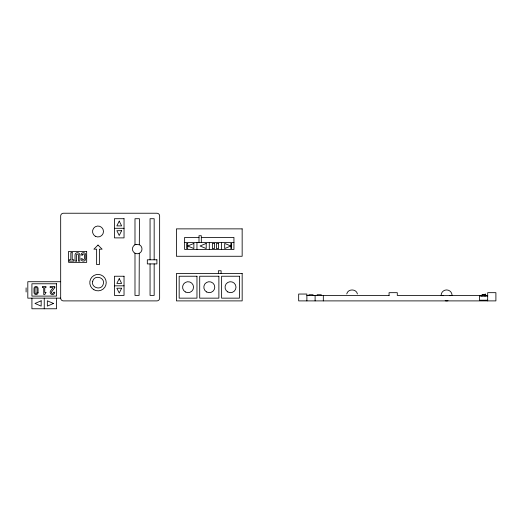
<?xml version="1.0" encoding="UTF-8"?>
<svg xmlns="http://www.w3.org/2000/svg" width="522" height="522" viewBox="0 0 522 522"><rect width="100%" height="100%" fill="white"/><g stroke="black" fill="none" stroke-linecap="round" stroke-linejoin="round"><path stroke-width="0.78" d="M139.289 253.281L139.1 295.413L134.989 295.413L134.989 253.216M139.322 244.727L139.439 218.711L134.989 218.711L134.989 244.772M346.738 293.971C347.743 288.627 356.422 288.627 357.426 293.971M449.964 295.693L452.072 295.413A5.481 5.481 0 0 0 446.591 289.932A5.481 5.481 0 0 0 441.11 295.413L443.217 295.693M114.442 228.297L124.034 228.297M198.999 237.432L184.631 237.432L184.631 249.418L233.941 249.418L233.941 237.432L201.316 237.432M184.631 242.573L233.941 242.573M60.682 281.717L27.81 281.717L27.81 298.153L60.682 298.153A2.74 2.74 0 0 0 63.423 300.894L156.907 300.894A2.74 2.74 0 0 0 159.641 298.153L159.641 215.971A2.74 2.74 0 0 0 156.907 213.23L63.423 213.23A2.74 2.74 0 0 0 60.682 215.971L60.682 298.153M114.442 285.828L124.034 285.828M485.63 294.388L483.574 294.388L483.574 294.728M484.259 294.728L482.543 294.728L482.543 295.074M482.889 295.074L481.519 295.074L481.519 296.098M306.884 295.413L389.177 295.413M481.232 295.413L397.281 295.413L397.281 292.672L389.066 292.672L389.066 295.413M485.238 295.413L487.75 295.413M487.685 296.098L479.464 296.098L479.464 300.209L487.685 300.209M487.685 300.894L487.685 292.672L495.9 292.672L495.9 300.894L298.669 300.894L298.669 294.043L306.884 294.043L306.884 300.894M485.63 296.098L485.63 294.043L484.599 294.388M484.259 294.388L484.259 296.098M482.889 294.728L482.889 296.098M323.32 295.413L323.32 300.894M321.265 295.413L321.265 294.728L317.154 294.728L317.154 295.413M315.105 295.413L315.105 300.894M313.05 295.413L313.05 294.728L308.939 294.728L308.939 295.413M221.609 242.573L221.609 249.418M221.106 273.495L221.106 270.761L218.366 270.761L218.366 273.495M209.283 242.573L209.283 249.418M201.316 242.573L201.316 235.722L198.999 235.722L198.999 242.573M196.957 242.573L196.957 249.418M154.166 259.799L154.166 218.711L150.055 218.711L150.055 259.799M154.166 263.91L154.166 295.413L150.055 295.413L150.055 263.91M56.578 298.153L56.578 308.77L31.92 308.77L31.92 298.153M44.246 298.153L44.246 308.77M26.1 287.883L26.1 291.987M448.007 300.705A5.481 5.481 0 0 1 445.175 300.705M92.714 281.214C90.639 287.942 101.738 290.917 103.297 284.046C105.379 277.319 94.28 274.344 92.714 281.214M119.238 221.106L116.843 225.902L121.633 225.902L119.238 221.106M121.633 230.698L119.238 235.487L116.843 230.698L121.633 230.698M119.238 278.637L116.843 283.426L121.633 283.426L119.238 278.637M121.633 288.222L119.238 293.018L116.843 288.222L121.633 288.222M45.943 292.47L44.761 294.558L43.737 294.558L43.737 287.622L42.399 287.622L42.399 286.467L45.943 286.467L45.943 287.622L44.761 287.622L44.761 292.47L45.943 292.47M54.777 287.622L51.313 292.248A1.155 1.155 0 0 0 52.468 293.403A1.155 1.155 0 0 0 53.622 292.248L54.777 292.248A2.31 2.31 0 0 1 51.867 294.48A2.31 2.31 0 0 1 50.464 291.093L53.127 287.622L50.158 287.622L50.158 286.467L54.777 286.467L54.777 287.622M98.005 245.066L93.901 249.177L96.635 249.177L96.635 264.589L99.376 264.589L99.376 249.177L102.116 249.177L98.005 245.066M41.166 300.809L35 303.458L41.166 306.114L41.166 300.809M53.492 303.458L47.332 306.114L47.332 300.809L53.492 303.458M193.877 243.428L187.711 245.992L193.877 248.563L193.877 243.428M206.203 243.428L200.037 245.992L206.203 248.563L206.203 243.428M230.855 245.992L224.695 248.563L224.695 243.428L230.855 245.992M135.974 244.368L134.82 244.844A4.796 4.796 0 0 0 134.82 253.15L137.214 253.79L139.615 253.15A4.796 4.796 0 0 0 139.615 244.844L135.974 244.368M124.034 218.711L114.442 218.711L114.442 237.888L124.034 237.888L124.034 218.711M242.156 228.871L176.41 228.871L176.41 256.269L242.156 256.269L242.156 228.871M187.711 243.428L186.687 243.428L186.687 248.563L187.711 248.563L187.711 243.428M214.418 243.428L212.369 243.428L212.369 248.563L214.418 248.563L214.418 243.428M218.529 243.428L216.473 243.428L216.473 248.563L218.529 248.563L218.529 243.428M231.624 243.428L230.855 243.428L230.855 248.563L231.624 248.563L231.624 243.428M86.672 251.402L68.597 251.402L68.597 262.364L86.672 262.364L86.672 251.402M72.212 252.661L70.842 252.661L70.842 259.734L69.282 259.734L69.282 261.104L73.778 261.104L73.778 259.734L72.212 259.734L72.212 252.661M82.332 255.056L80.962 255.056A2.395 2.395 0 0 1 83.357 252.661A2.395 2.395 0 0 1 85.758 255.056L85.758 258.71A2.395 2.395 0 0 1 83.357 261.104A2.395 2.395 0 0 1 80.962 258.71L82.332 258.71A1.024 1.024 0 0 0 83.357 259.734A1.024 1.024 0 0 0 84.388 258.71L84.388 255.056A1.024 1.024 0 0 0 83.357 254.031A1.024 1.024 0 0 0 82.332 255.056M156.907 259.799L147.315 259.799L147.315 263.91L156.907 263.91L156.907 259.799M76.395 261.104L75.031 261.104L75.031 255.056A2.395 2.395 0 0 1 77.426 252.661A2.395 2.395 0 0 1 79.82 255.056L79.82 261.104L78.45 261.104L78.45 255.173A1.024 1.024 0 0 0 77.426 254.142A1.024 1.024 0 0 0 76.395 255.173L76.395 261.104M242.169 273.495L176.423 273.495L176.423 300.894L242.169 300.894L242.169 273.495M124.034 276.236L114.442 276.236L114.442 295.413L124.034 295.413L124.034 276.236M196.97 276.236L179.163 276.236L179.163 298.153L196.97 298.153L196.97 276.236M218.881 276.236L199.704 276.236L199.704 298.153L218.881 298.153L218.881 276.236M239.428 276.236L221.622 276.236L221.622 298.153L239.428 298.153L239.428 276.236M56.578 283.772L31.92 283.772L31.92 296.098L56.578 296.098L56.578 283.772M38.054 292.535L38.054 288.49A2.023 2.023 0 0 0 36.031 286.467A2.023 2.023 0 0 0 34.008 288.49L34.008 292.535A2.023 2.023 0 0 0 36.031 294.558A2.023 2.023 0 0 0 38.054 292.535M37.042 292.535L37.042 288.49A1.011 1.011 0 0 0 36.031 287.478A1.011 1.011 0 0 0 35.02 288.49L35.02 292.535A1.011 1.011 0 0 0 36.031 293.547A1.011 1.011 0 0 0 37.042 292.535M206.555 291.942A5.481 5.481 0 0 0 214.77 287.198A5.481 5.481 0 0 0 206.555 282.448A5.481 5.481 0 0 0 206.555 291.942M185.323 291.942A5.481 5.481 0 0 0 193.545 287.198A5.481 5.481 0 0 0 185.323 282.448A5.481 5.481 0 0 0 185.323 291.942M227.788 291.942A5.481 5.481 0 0 0 236.003 287.198A5.481 5.481 0 0 0 227.788 282.448A5.481 5.481 0 0 0 227.788 291.942M95.272 236.238A5.481 5.481 0 0 0 103.486 231.494A5.481 5.481 0 0 0 95.272 226.75A5.481 5.481 0 0 0 95.272 236.238M93.901 289.749A8.215 8.215 0 0 0 106.227 282.63A8.215 8.215 0 0 0 93.901 275.512A8.215 8.215 0 0 0 93.901 289.749"/></g></svg>
